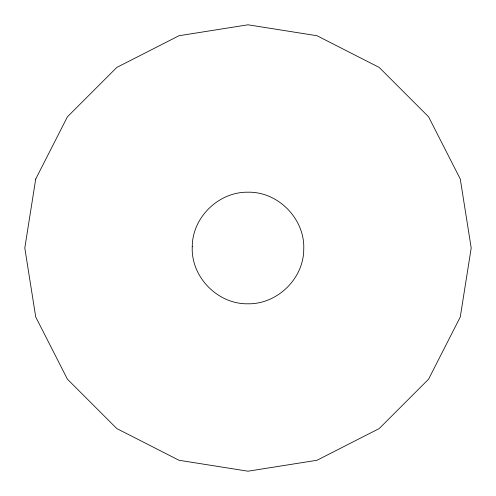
<?xml version="1.0" encoding="UTF-8"?>
<svg xmlns="http://www.w3.org/2000/svg" width="496" height="496" viewBox="0 0 496 496"><rect width="100%" height="100%" fill="white"/><g stroke="black" fill="none" stroke-linecap="round" stroke-linejoin="round"><path stroke-width="0.74" d="M192.256 246.735C190.836 276.973 217.794 304.408 248 303.8C277.283 304.308 303.732 278.616 303.744 249.265C305.096 219.083 278.262 191.53 248 192.2C218.717 191.692 192.268 217.384 192.256 246.735M35.724 179.025L24.8 248L35.724 316.975L67.425 379.192L116.808 428.575L179.025 460.276L248 471.2L316.975 460.276L379.192 428.575L428.575 379.192L460.276 316.975L471.2 248L460.276 179.025L428.575 116.808L379.192 67.425L316.975 35.724L248 24.8L179.025 35.724L116.808 67.425L67.425 116.808L35.724 179.025"/></g></svg>
